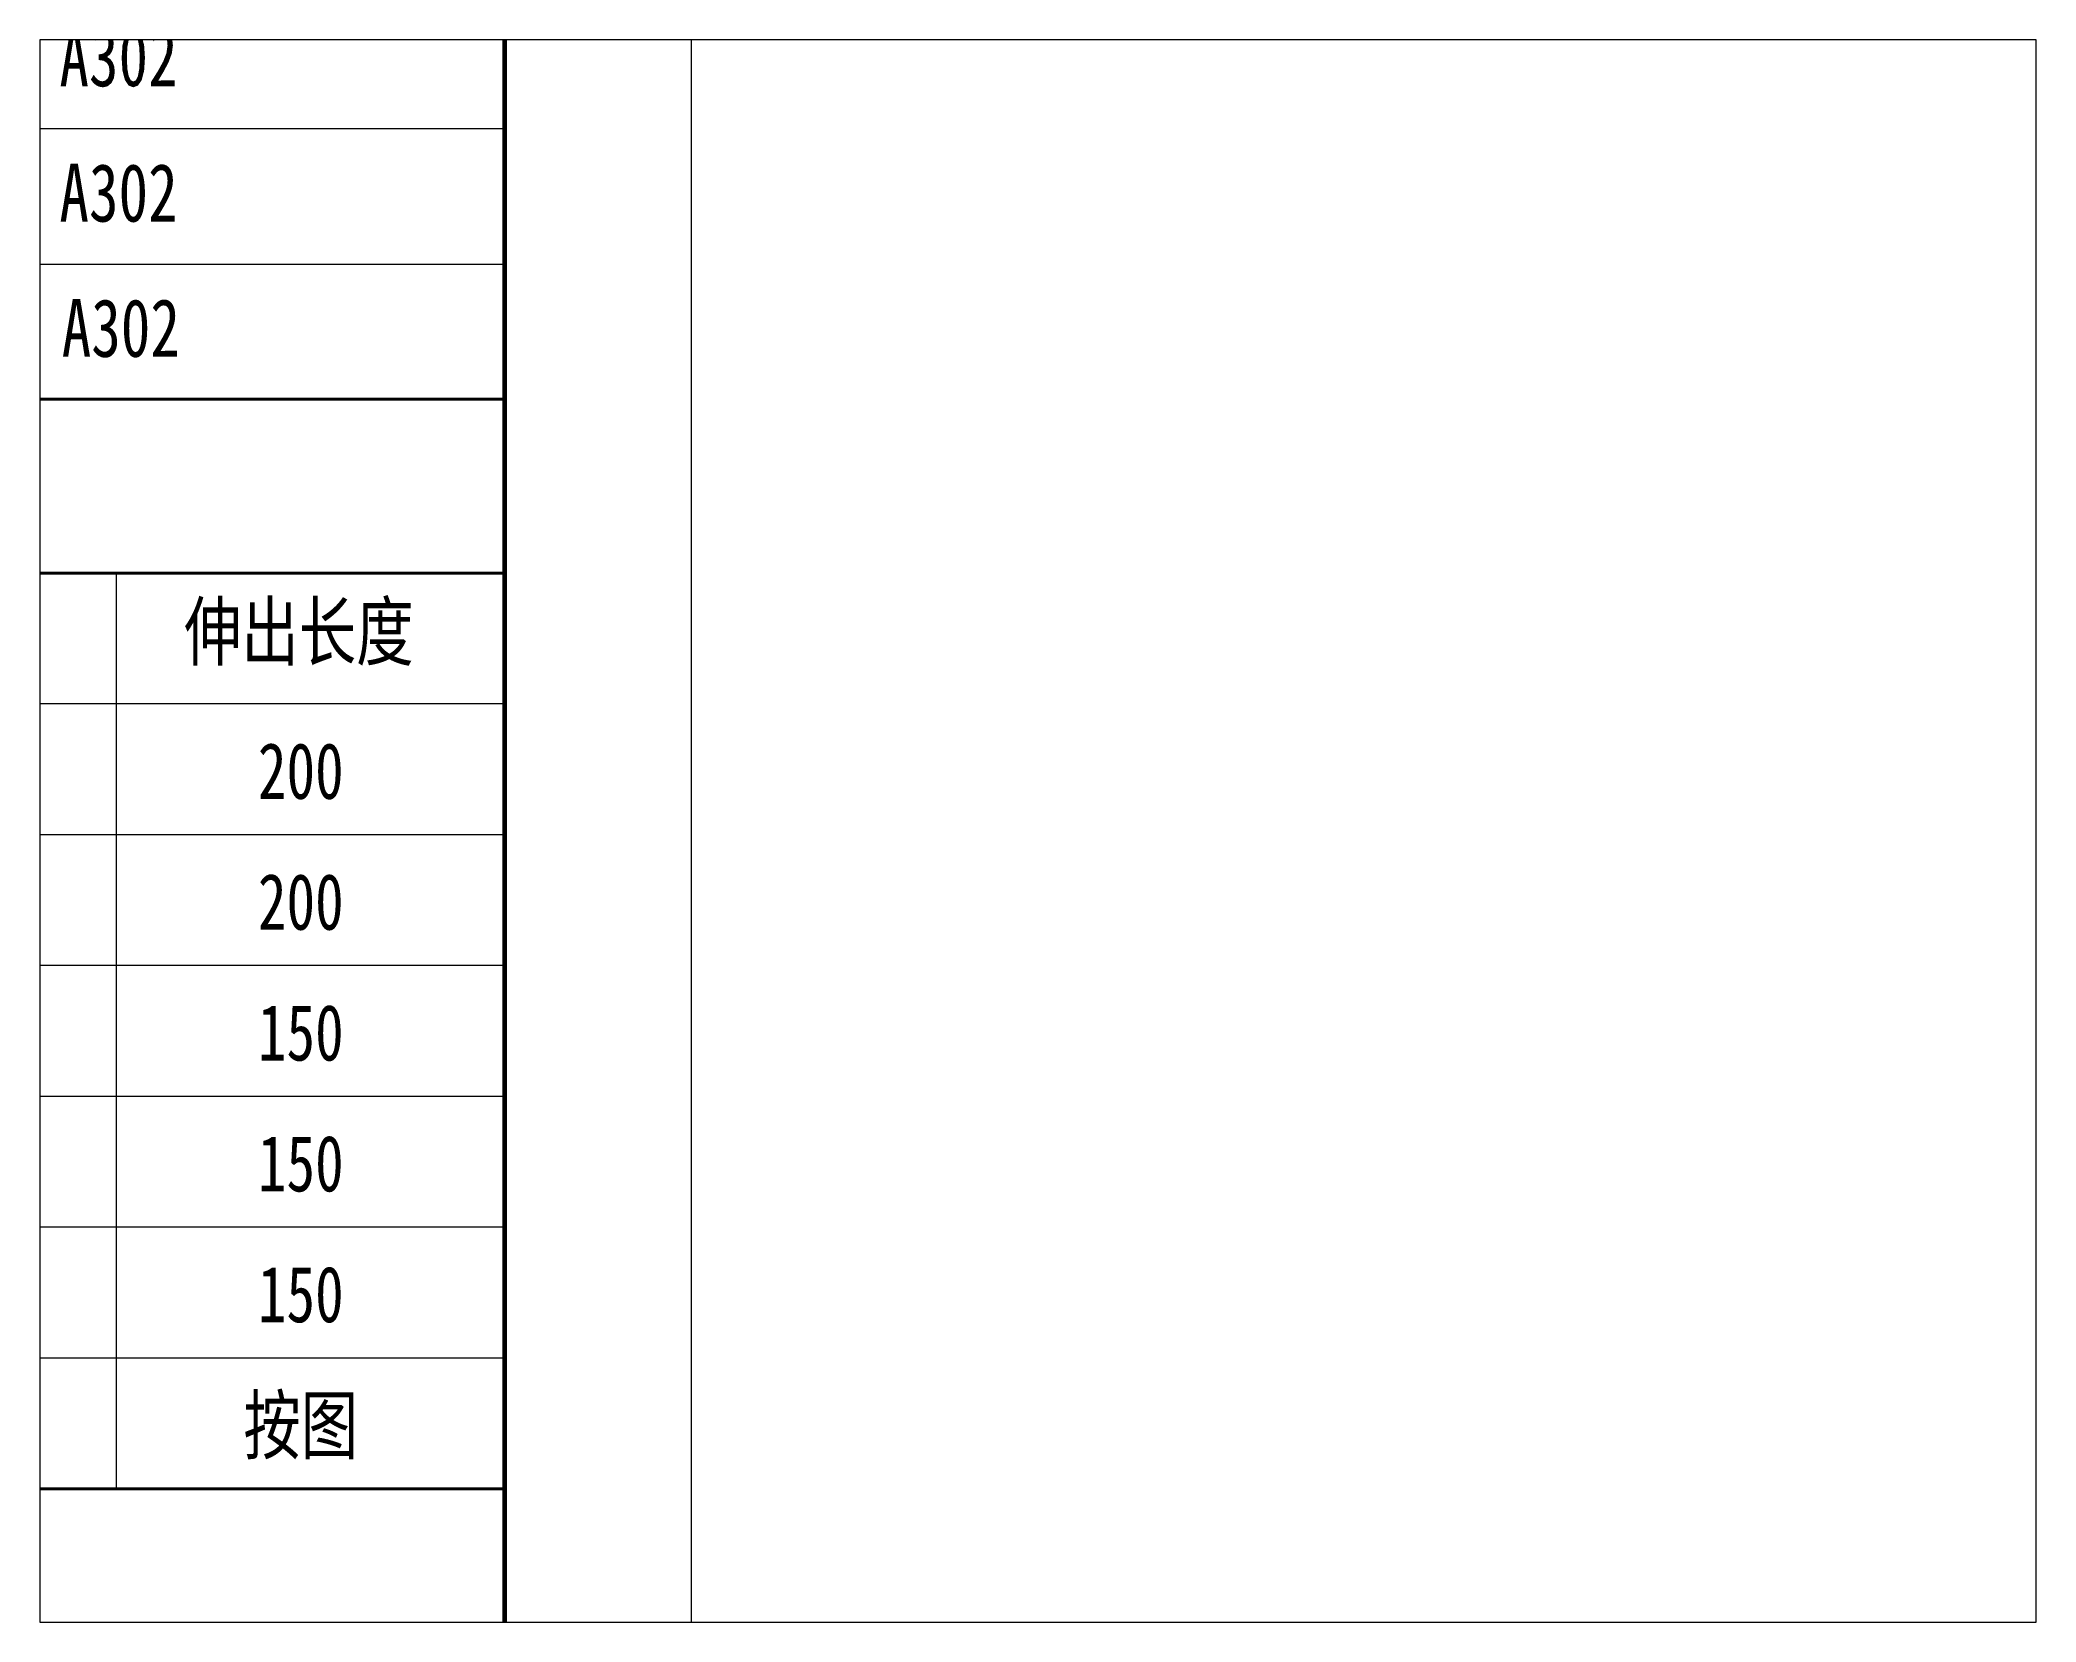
# Paper-space layout 'Layout1' of a CAD drawing. Extents: x 1.05 to 9.48, y 0.83 to 7.51.
# The model-space entities are those that its viewports show. They can reach past a viewport. Long polylines and large blocks are cut down to what shows.
import ezdxf
from ezdxf.enums import TextEntityAlignment as Align

# ---------------------------------------------------------------- set-up
doc = ezdxf.new("R2010")
doc.units = 0
doc.header["$LTSCALE"] = 10
doc.header["$PDMODE"] = 1
for name, color, linetype, lineweight in [('A 粗实线', 1, 'CONTINUOUS', 40), ('B 细实线', 7, 'CONTINUOUS', 18), ('C 文 字', 2, 'CONTINUOUS', 20), ('J 标注尺寸', 2, 'CONTINUOUS', 18)]:
    doc.layers.add(name, color=color, linetype=linetype, lineweight=lineweight)
doc.styles.add('HZTXT', font='SIMFANG.TTF', dxfattribs={"width": 0.75})

msp = doc.modelspace()

# ---------------------------------------------------------------- linework, layer by layer
at = {"layer": 'A 粗实线'}
for p, q in [((-1047.79, 481.79), (192.21, 481.79)), ((192.21, 407.39), (-1047.79, 407.39)), ((192.21, 15.39), (-1047.79, 15.39))]:
    msp.add_line(p, q, dxfattribs=at)
at = {"layer": 'A 粗实线', "color": 5, "lineweight": 60}
msp.add_lwpolyline([(192.21, -4169.15), (192.21, 2398.85), (-4279.79, 2398.85), (-4279.79, -4169.15)], close=True, dxfattribs=at)
at = {"layer": 'B 细实线'}
for p, q in [((192.21, 597.52), (-1047.79, 597.52)), ((-1047.79, 539.65), (192.21, 539.65)), ((25.83, 407.39), (25.83, 15.39)), ((192.21, 351.39), (-1047.79, 351.39)), ((192.21, 295.39), (-1047.79, 295.39)), ((192.21, 239.39), (-1047.79, 239.39)), ((192.21, 183.39), (-1047.79, 183.39)), ((192.21, 127.39), (-1047.79, 127.39)), ((192.21, 71.39), (-1047.79, 71.39))]:
    msp.add_line(p, q, dxfattribs=at)
msp.add_lwpolyline([(272.21, -4249.15), (272.21, 2478.85), (-4479.79, 2478.85), (-4479.79, -4249.15)], close=True, dxfattribs=at)
at = {"layer": 'B 细实线', "color": 0, "linetype": 'ByBlock'}
for p in [(597.69, 121.26), (597.69, 109.62), (624.55, 103.86), (588.11, 87.51), (599.75, 87.51)]:
    msp.add_point(p, dxfattribs=at)

# ---------------------------------------------------------------- texts
at = {"layer": 'C 文 字', "style": 'HZTXT', "width": 0.75}
for p in [(26.87, 615.68), (26.87, 557.81), (27.85, 499.94)]:
    msp.add_text('A302', height=24.8, dxfattribs=at).set_placement(p, align=Align.CENTER)
for s, p in [('200', (104.89, 322.75)), ('200', (104.89, 266.75)), ('150', (104.89, 210.75)), ('150', (104.89, 154.75)), ('150', (104.89, 98.75)), ('按图', (104.89, 42.75))]:
    msp.add_text(s, height=24, dxfattribs=at).set_placement(p, align=Align.MIDDLE_CENTER)
at = {"layer": 'C 文 字', "insert": (54.96, 394.34), "char_height": 24, "width": 384, "attachment_point": 1, "style": 'HZTXT'}
msp.add_mtext('伸出长度', dxfattribs=at)

psp = doc.layouts.get("Layout1")

# ---------------------------------------------------------------- viewports
at = {"layer": 'J 标注尺寸'}
psp.add_viewport(center=(5.265, 4.1719), size=(8.424, 6.675), view_center_point=(420.5, 297), view_height=677.138913, dxfattribs=at)

doc.saveas('drawing.dxf')
